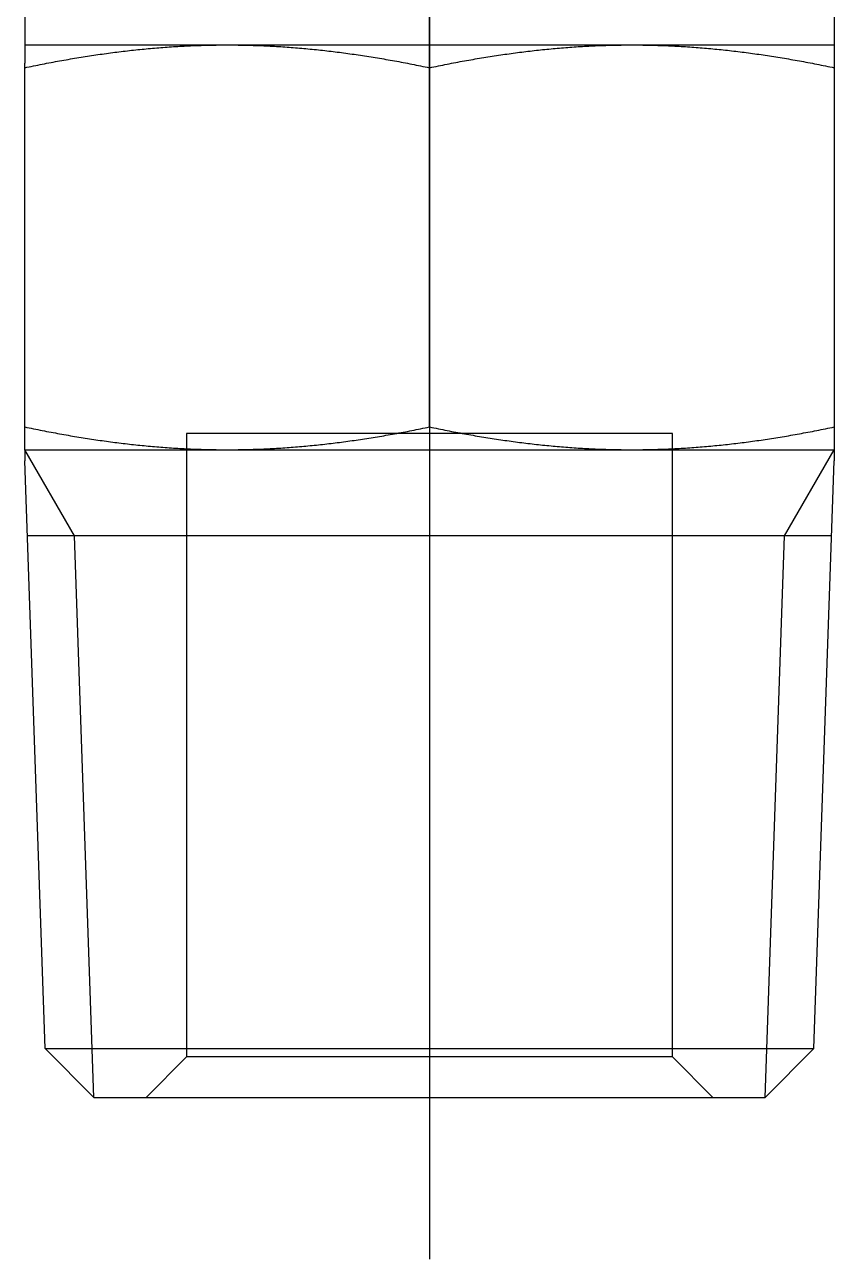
# Model space of a CAD drawing. Extents: x -10.3 to 61.2, y -18.9 to 29.1.
# Drawn here: x 46.68 to 56.68, y -2 to 13.25 of the extents above; entities that cross this region are included whole.
import ezdxf

# ---------------------------------------------------------------- set-up
doc = ezdxf.new("R2010")
doc.units = 0
doc.linetypes.add('CENTER', pattern=[50.8, 31.75, -6.35, 6.35, -6.35])
doc.linetypes.add('DASHED', pattern=[19.05, 12.7, -6.35])
doc.layers.get('0').update_dxf_attribs({"linetype": 'CONTINUOUS'})
doc.layers.add('CENTER', color=1, linetype='CENTER')

msp = doc.modelspace()

# ---------------------------------------------------------------- linework, layer by layer
at = {"color": 7, "linetype": 'CONTINUOUS'}
for p, q in [((46.676423, 14.5), (46.676423, 13)), ((56.676423, 14.5), (56.676423, 8)), ((46.676423, 13), (56.676423, 13)), ((46.676423, 13), (46.676423, 12.773064)), ((46.676423, 8), (46.676423, 12.773064)), ((51.676423, 8.281532), (51.676423, 12.718468)), ((46.676423, 8), (49.176423, 8)), ((46.676423, 8), (46.676423, 7.86453)), ((49.176423, 8), (54.176423, 8)), ((54.176423, 8), (56.676423, 8)), ((56.676423, 8), (56.676423, 7.86453)), ((46.930036, 0.602023), (46.676423, 7.86453)), ((56.422811, 0.602023), (56.676423, 7.86453)), ((56.644055, 6.937614), (46.708792, 6.937614)), ((46.930036, 0.602023), (56.422811, 0.602023)), ((46.930036, 0.602023), (47.532059, 0)), ((56.422811, 0.602023), (55.820788, 0)), ((47.532059, 0), (55.820788, 0))]:
    msp.add_line(p, q, dxfattribs=at)
at = {"color": 3, "linetype": 'DASHED'}
for p, q in [((48.676423, 8.2), (48.676423, 0.5)), ((54.676423, 8.2), (48.676423, 8.2)), ((54.676423, 0.5), (54.676423, 8.2)), ((48.676423, 0.5), (48.176423, 0)), ((54.676423, 0.5), (48.676423, 0.5)), ((55.176423, 0), (54.676423, 0.5))]:
    msp.add_line(p, q, dxfattribs=at)
at = {"color": 3, "linetype": 'CONTINUOUS'}
for p, q in [((47.289792, 6.937614), (46.676423, 8)), ((56.063055, 6.937614), (56.676423, 8)), ((47.532059, 0), (47.289792, 6.937614)), ((55.820788, 0), (56.063055, 6.937614))]:
    msp.add_line(p, q, dxfattribs=at)
at = {"color": 7}
for points in [[(46.6764, 12.7185, 0), (46.7038, 12.7242, 0), (46.7311, 12.7299, 0), (46.7584, 12.7355, 0), (46.7856, 12.741, 0), (46.8128, 12.7465, 0), (46.8399, 12.752, 0), (46.8669, 12.7573, 0), (46.8939, 12.7626, 0), (46.9209, 12.7679, 0), (46.9478, 12.7731, 0), (46.9746, 12.7782, 0), (47.0014, 12.7833, 0), (47.0282, 12.7883, 0), (47.0549, 12.7933, 0), (47.0816, 12.7982, 0), (47.1082, 12.8031, 0), (47.1348, 12.8079, 0), (47.1614, 12.8126, 0), (47.1879, 12.8173, 0), (47.2143, 12.8219, 0), (47.2408, 12.8264, 0), (47.2672, 12.831, 0), (47.2935, 12.8354, 0), (47.3199, 12.8398, 0), (47.3462, 12.8441, 0), (47.3724, 12.8484, 0), (47.3987, 12.8526, 0), (47.4249, 12.8568, 0), (47.4511, 12.8609, 0), (47.4772, 12.8649, 0), (47.5033, 12.8689, 0), (47.5294, 12.8728, 0), (47.5555, 12.8767, 0), (47.5816, 12.8805, 0), (47.6076, 12.8842, 0), (47.6336, 12.8879, 0), (47.6596, 12.8916, 0), (47.6856, 12.8952, 0), (47.7116, 12.8987, 0), (47.7375, 12.9022, 0), (47.7634, 12.9056, 0), (47.7894, 12.9089, 0), (47.8153, 12.9122, 0), (47.8412, 12.9154, 0), (47.867, 12.9186, 0), (47.8929, 12.9217, 0), (47.9188, 12.9248, 0), (47.9446, 12.9278, 0), (47.9705, 12.9307, 0), (47.9964, 12.9336, 0), (48.0222, 12.9365, 0), (48.0481, 12.9392, 0), (48.0739, 12.9419, 0), (48.0997, 12.9446, 0), (48.1256, 12.9472, 0), (48.1515, 12.9497, 0), (48.1773, 12.9522, 0), (48.2032, 12.9546, 0), (48.229, 12.957, 0), (48.2549, 12.9592, 0), (48.2808, 12.9615, 0), (48.3067, 12.9637, 0), (48.3326, 12.9658, 0), (48.3585, 12.9678, 0), (48.3845, 12.9698, 0), (48.4104, 12.9717, 0), (48.4364, 12.9736, 0), (48.4624, 12.9754, 0), (48.4884, 12.9772, 0), (48.5144, 12.9789, 0), (48.5405, 12.9805, 0), (48.5666, 12.982, 0), (48.5927, 12.9835, 0), (48.6188, 12.985, 0), (48.645, 12.9863, 0), (48.6712, 12.9877, 0), (48.6974, 12.9889, 0), (48.7236, 12.9901, 0), (48.7499, 12.9912, 0), (48.7762, 12.9922, 0), (48.8026, 12.9932, 0), (48.829, 12.9942, 0), (48.8554, 12.995, 0), (48.8819, 12.9958, 0), (48.9084, 12.9965, 0), (48.935, 12.9972, 0), (48.9616, 12.9978, 0), (48.9883, 12.9983, 0), (49.015, 12.9987, 0), (49.0418, 12.9991, 0), (49.0686, 12.9994, 0), (49.0955, 12.9997, 0), (49.1224, 12.9999, 0), (49.1494, 13, 0), (49.1764, 13, 0)], [(49.1764, 13, 0), (49.2035, 13, 0), (49.2305, 12.9999, 0), (49.2574, 12.9997, 0), (49.2843, 12.9994, 0), (49.3111, 12.9991, 0), (49.3378, 12.9987, 0), (49.3646, 12.9983, 0), (49.3912, 12.9978, 0), (49.4178, 12.9972, 0), (49.4444, 12.9965, 0), (49.4709, 12.9958, 0), (49.4974, 12.995, 0), (49.5238, 12.9942, 0), (49.5502, 12.9932, 0), (49.5766, 12.9922, 0), (49.6029, 12.9912, 0), (49.6292, 12.9901, 0), (49.6555, 12.9889, 0), (49.6817, 12.9877, 0), (49.7079, 12.9863, 0), (49.734, 12.985, 0), (49.7602, 12.9835, 0), (49.7863, 12.982, 0), (49.8124, 12.9805, 0), (49.8384, 12.9789, 0), (49.8644, 12.9772, 0), (49.8904, 12.9754, 0), (49.9164, 12.9736, 0), (49.9424, 12.9717, 0), (49.9684, 12.9698, 0), (49.9943, 12.9678, 0), (50.0202, 12.9658, 0), (50.0461, 12.9637, 0), (50.072, 12.9615, 0), (50.0979, 12.9592, 0), (50.1238, 12.957, 0), (50.1497, 12.9546, 0), (50.1755, 12.9522, 0), (50.2014, 12.9497, 0), (50.2272, 12.9472, 0), (50.2531, 12.9446, 0), (50.2789, 12.9419, 0), (50.3048, 12.9392, 0), (50.3306, 12.9365, 0), (50.3565, 12.9336, 0), (50.3823, 12.9307, 0), (50.4082, 12.9278, 0), (50.4341, 12.9248, 0), (50.4599, 12.9217, 0), (50.4858, 12.9186, 0), (50.5117, 12.9154, 0), (50.5376, 12.9122, 0), (50.5635, 12.9089, 0), (50.5894, 12.9056, 0), (50.6153, 12.9022, 0), (50.6413, 12.8987, 0), (50.6672, 12.8952, 0), (50.6932, 12.8916, 0), (50.7192, 12.8879, 0), (50.7452, 12.8842, 0), (50.7713, 12.8805, 0), (50.7973, 12.8767, 0), (50.8234, 12.8728, 0), (50.8495, 12.8689, 0), (50.8756, 12.8649, 0), (50.9018, 12.8609, 0), (50.928, 12.8568, 0), (50.9542, 12.8526, 0), (50.9804, 12.8484, 0), (51.0067, 12.8441, 0), (51.033, 12.8398, 0), (51.0593, 12.8354, 0), (51.0857, 12.831, 0), (51.1121, 12.8264, 0), (51.1385, 12.8219, 0), (51.165, 12.8173, 0), (51.1915, 12.8126, 0), (51.218, 12.8079, 0), (51.2446, 12.8031, 0), (51.2713, 12.7982, 0), (51.2979, 12.7933, 0), (51.3247, 12.7883, 0), (51.3514, 12.7833, 0), (51.3782, 12.7782, 0), (51.4051, 12.7731, 0), (51.432, 12.7679, 0), (51.4589, 12.7626, 0), (51.4859, 12.7573, 0), (51.513, 12.752, 0), (51.5401, 12.7465, 0), (51.5672, 12.741, 0), (51.5945, 12.7355, 0), (51.6217, 12.7299, 0), (51.649, 12.7242, 0), (51.6764, 12.7185, 0)], [(51.6764, 12.7185, 0), (51.7038, 12.7242, 0), (51.7311, 12.7299, 0), (51.7584, 12.7355, 0), (51.7856, 12.741, 0), (51.8128, 12.7465, 0), (51.8399, 12.752, 0), (51.8669, 12.7573, 0), (51.8939, 12.7626, 0), (51.9209, 12.7679, 0), (51.9478, 12.7731, 0), (51.9746, 12.7782, 0), (52.0014, 12.7833, 0), (52.0282, 12.7883, 0), (52.0549, 12.7933, 0), (52.0816, 12.7982, 0), (52.1082, 12.8031, 0), (52.1348, 12.8079, 0), (52.1614, 12.8126, 0), (52.1879, 12.8173, 0), (52.2143, 12.8219, 0), (52.2408, 12.8264, 0), (52.2672, 12.831, 0), (52.2935, 12.8354, 0), (52.3199, 12.8398, 0), (52.3462, 12.8441, 0), (52.3724, 12.8484, 0), (52.3987, 12.8526, 0), (52.4249, 12.8568, 0), (52.4511, 12.8609, 0), (52.4772, 12.8649, 0), (52.5033, 12.8689, 0), (52.5294, 12.8728, 0), (52.5555, 12.8767, 0), (52.5816, 12.8805, 0), (52.6076, 12.8842, 0), (52.6336, 12.8879, 0), (52.6596, 12.8916, 0), (52.6856, 12.8952, 0), (52.7116, 12.8987, 0), (52.7375, 12.9022, 0), (52.7634, 12.9056, 0), (52.7894, 12.9089, 0), (52.8153, 12.9122, 0), (52.8412, 12.9154, 0), (52.867, 12.9186, 0), (52.8929, 12.9217, 0), (52.9188, 12.9248, 0), (52.9446, 12.9278, 0), (52.9705, 12.9307, 0), (52.9964, 12.9336, 0), (53.0222, 12.9365, 0), (53.0481, 12.9392, 0), (53.0739, 12.9419, 0), (53.0997, 12.9446, 0), (53.1256, 12.9472, 0), (53.1515, 12.9497, 0), (53.1773, 12.9522, 0), (53.2032, 12.9546, 0), (53.229, 12.957, 0), (53.2549, 12.9592, 0), (53.2808, 12.9615, 0), (53.3067, 12.9637, 0), (53.3326, 12.9658, 0), (53.3585, 12.9678, 0), (53.3845, 12.9698, 0), (53.4104, 12.9717, 0), (53.4364, 12.9736, 0), (53.4624, 12.9754, 0), (53.4884, 12.9772, 0), (53.5144, 12.9789, 0), (53.5405, 12.9805, 0), (53.5666, 12.982, 0), (53.5927, 12.9835, 0), (53.6188, 12.985, 0), (53.645, 12.9863, 0), (53.6712, 12.9877, 0), (53.6974, 12.9889, 0), (53.7236, 12.9901, 0), (53.7499, 12.9912, 0), (53.7762, 12.9922, 0), (53.8026, 12.9932, 0), (53.829, 12.9942, 0), (53.8554, 12.995, 0), (53.8819, 12.9958, 0), (53.9084, 12.9965, 0), (53.935, 12.9972, 0), (53.9616, 12.9978, 0), (53.9883, 12.9983, 0), (54.015, 12.9987, 0), (54.0418, 12.9991, 0), (54.0686, 12.9994, 0), (54.0955, 12.9997, 0), (54.1224, 12.9999, 0), (54.1494, 13, 0), (54.1764, 13, 0)], [(54.1764, 13, 0), (54.2035, 13, 0), (54.2305, 12.9999, 0), (54.2574, 12.9997, 0), (54.2843, 12.9994, 0), (54.3111, 12.9991, 0), (54.3378, 12.9987, 0), (54.3646, 12.9983, 0), (54.3912, 12.9978, 0), (54.4178, 12.9972, 0), (54.4444, 12.9965, 0), (54.4709, 12.9958, 0), (54.4974, 12.995, 0), (54.5238, 12.9942, 0), (54.5502, 12.9932, 0), (54.5766, 12.9922, 0), (54.6029, 12.9912, 0), (54.6292, 12.9901, 0), (54.6555, 12.9889, 0), (54.6817, 12.9877, 0), (54.7079, 12.9863, 0), (54.734, 12.985, 0), (54.7602, 12.9835, 0), (54.7863, 12.982, 0), (54.8124, 12.9805, 0), (54.8384, 12.9789, 0), (54.8644, 12.9772, 0), (54.8904, 12.9754, 0), (54.9164, 12.9736, 0), (54.9424, 12.9717, 0), (54.9684, 12.9698, 0), (54.9943, 12.9678, 0), (55.0202, 12.9658, 0), (55.0461, 12.9637, 0), (55.072, 12.9615, 0), (55.0979, 12.9592, 0), (55.1238, 12.957, 0), (55.1497, 12.9546, 0), (55.1755, 12.9522, 0), (55.2014, 12.9497, 0), (55.2272, 12.9472, 0), (55.2531, 12.9446, 0), (55.2789, 12.9419, 0), (55.3048, 12.9392, 0), (55.3306, 12.9365, 0), (55.3565, 12.9336, 0), (55.3823, 12.9307, 0), (55.4082, 12.9278, 0), (55.4341, 12.9248, 0), (55.4599, 12.9217, 0), (55.4858, 12.9186, 0), (55.5117, 12.9154, 0), (55.5376, 12.9122, 0), (55.5635, 12.9089, 0), (55.5894, 12.9056, 0), (55.6153, 12.9022, 0), (55.6413, 12.8987, 0), (55.6672, 12.8952, 0), (55.6932, 12.8916, 0), (55.7192, 12.8879, 0), (55.7452, 12.8842, 0), (55.7713, 12.8805, 0), (55.7973, 12.8767, 0), (55.8234, 12.8728, 0), (55.8495, 12.8689, 0), (55.8756, 12.8649, 0), (55.9018, 12.8609, 0), (55.928, 12.8568, 0), (55.9542, 12.8526, 0), (55.9804, 12.8484, 0), (56.0067, 12.8441, 0), (56.033, 12.8398, 0), (56.0593, 12.8354, 0), (56.0857, 12.831, 0), (56.1121, 12.8264, 0), (56.1385, 12.8219, 0), (56.165, 12.8173, 0), (56.1915, 12.8126, 0), (56.218, 12.8079, 0), (56.2446, 12.8031, 0), (56.2713, 12.7982, 0), (56.2979, 12.7933, 0), (56.3247, 12.7883, 0), (56.3514, 12.7833, 0), (56.3782, 12.7782, 0), (56.4051, 12.7731, 0), (56.432, 12.7679, 0), (56.4589, 12.7626, 0), (56.4859, 12.7573, 0), (56.513, 12.752, 0), (56.5401, 12.7465, 0), (56.5672, 12.741, 0), (56.5945, 12.7355, 0), (56.6217, 12.7299, 0), (56.649, 12.7242, 0), (56.6764, 12.7185, 0)], [(46.6764, 8.28153, 0), (46.7038, 8.2758, 0), (46.7311, 8.27013, 0), (46.7584, 8.26452, 0), (46.7856, 8.25897, 0), (46.8128, 8.25348, 0), (46.8399, 8.24804, 0), (46.8669, 8.24267, 0), (46.8939, 8.23735, 0), (46.9209, 8.23209, 0), (46.9478, 8.2269, 0), (46.9746, 8.22176, 0), (47.0014, 8.21667, 0), (47.0282, 8.21165, 0), (47.0549, 8.20669, 0), (47.0816, 8.20178, 0), (47.1082, 8.19693, 0), (47.1348, 8.19214, 0), (47.1614, 8.1874, 0), (47.1879, 8.18273, 0), (47.2143, 8.17811, 0), (47.2408, 8.17355, 0), (47.2672, 8.16905, 0), (47.2935, 8.16461, 0), (47.3199, 8.16022, 0), (47.3462, 8.15589, 0), (47.3724, 8.15162, 0), (47.3987, 8.1474, 0), (47.4249, 8.14325, 0), (47.4511, 8.13915, 0), (47.4772, 8.1351, 0), (47.5033, 8.13112, 0), (47.5294, 8.12719, 0), (47.5555, 8.12332, 0), (47.5816, 8.11951, 0), (47.6076, 8.11576, 0), (47.6336, 8.11206, 0), (47.6596, 8.10842, 0), (47.6856, 8.10484, 0), (47.7116, 8.10131, 0), (47.7375, 8.09785, 0), (47.7634, 8.09444, 0), (47.7894, 8.09109, 0), (47.8153, 8.0878, 0), (47.8412, 8.08456, 0), (47.867, 8.08138, 0), (47.8929, 8.07826, 0), (47.9188, 8.0752, 0), (47.9446, 8.0722, 0), (47.9705, 8.06926, 0), (47.9964, 8.06637, 0), (48.0222, 8.06354, 0), (48.0481, 8.06077, 0), (48.0739, 8.05806, 0), (48.0997, 8.05541, 0), (48.1256, 8.05282, 0), (48.1515, 8.05029, 0), (48.1773, 8.04782, 0), (48.2032, 8.0454, 0), (48.229, 8.04305, 0), (48.2549, 8.04075, 0), (48.2808, 8.03852, 0), (48.3067, 8.03634, 0), (48.3326, 8.03423, 0), (48.3585, 8.03218, 0), (48.3845, 8.03019, 0), (48.4104, 8.02825, 0), (48.4364, 8.02638, 0), (48.4624, 8.02458, 0), (48.4884, 8.02283, 0), (48.5144, 8.02114, 0), (48.5405, 8.01952, 0), (48.5666, 8.01796, 0), (48.5927, 8.01646, 0), (48.6188, 8.01503, 0), (48.645, 8.01366, 0), (48.6712, 8.01235, 0), (48.6974, 8.0111, 0), (48.7236, 8.00992, 0), (48.7499, 8.00881, 0), (48.7762, 8.00776, 0), (48.8026, 8.00677, 0), (48.829, 8.00585, 0), (48.8554, 8.00499, 0), (48.8819, 8.0042, 0), (48.9084, 8.00348, 0), (48.935, 8.00283, 0), (48.9616, 8.00224, 0), (48.9883, 8.00172, 0), (49.015, 8.00126, 0), (49.0418, 8.00088, 0), (49.0686, 8.00056, 0), (49.0955, 8.00032, 0), (49.1224, 8.00014, 0), (49.1494, 8.00004, 0), (49.1764, 8, 0)], [(49.1764, 8, 0), (49.2035, 8.00004, 0), (49.2305, 8.00014, 0), (49.2574, 8.00032, 0), (49.2843, 8.00056, 0), (49.3111, 8.00088, 0), (49.3378, 8.00126, 0), (49.3646, 8.00172, 0), (49.3912, 8.00224, 0), (49.4178, 8.00283, 0), (49.4444, 8.00348, 0), (49.4709, 8.0042, 0), (49.4974, 8.00499, 0), (49.5238, 8.00585, 0), (49.5502, 8.00677, 0), (49.5766, 8.00776, 0), (49.6029, 8.00881, 0), (49.6292, 8.00992, 0), (49.6555, 8.0111, 0), (49.6817, 8.01235, 0), (49.7079, 8.01366, 0), (49.734, 8.01503, 0), (49.7602, 8.01646, 0), (49.7863, 8.01796, 0), (49.8124, 8.01952, 0), (49.8384, 8.02114, 0), (49.8644, 8.02283, 0), (49.8904, 8.02458, 0), (49.9164, 8.02638, 0), (49.9424, 8.02825, 0), (49.9684, 8.03019, 0), (49.9943, 8.03218, 0), (50.0202, 8.03423, 0), (50.0461, 8.03634, 0), (50.072, 8.03852, 0), (50.0979, 8.04075, 0), (50.1238, 8.04305, 0), (50.1497, 8.0454, 0), (50.1755, 8.04782, 0), (50.2014, 8.05029, 0), (50.2272, 8.05282, 0), (50.2531, 8.05541, 0), (50.2789, 8.05806, 0), (50.3048, 8.06077, 0), (50.3306, 8.06354, 0), (50.3565, 8.06637, 0), (50.3823, 8.06926, 0), (50.4082, 8.0722, 0), (50.4341, 8.0752, 0), (50.4599, 8.07826, 0), (50.4858, 8.08138, 0), (50.5117, 8.08456, 0), (50.5376, 8.0878, 0), (50.5635, 8.09109, 0), (50.5894, 8.09444, 0), (50.6153, 8.09785, 0), (50.6413, 8.10131, 0), (50.6672, 8.10484, 0), (50.6932, 8.10842, 0), (50.7192, 8.11206, 0), (50.7452, 8.11576, 0), (50.7713, 8.11951, 0), (50.7973, 8.12332, 0), (50.8234, 8.12719, 0), (50.8495, 8.13112, 0), (50.8756, 8.1351, 0), (50.9018, 8.13915, 0), (50.928, 8.14325, 0), (50.9542, 8.1474, 0), (50.9804, 8.15162, 0), (51.0067, 8.15589, 0), (51.033, 8.16022, 0), (51.0593, 8.16461, 0), (51.0857, 8.16905, 0), (51.1121, 8.17355, 0), (51.1385, 8.17811, 0), (51.165, 8.18273, 0), (51.1915, 8.1874, 0), (51.218, 8.19214, 0), (51.2446, 8.19693, 0), (51.2713, 8.20178, 0), (51.2979, 8.20669, 0), (51.3247, 8.21165, 0), (51.3514, 8.21667, 0), (51.3782, 8.22176, 0), (51.4051, 8.2269, 0), (51.432, 8.23209, 0), (51.4589, 8.23735, 0), (51.4859, 8.24267, 0), (51.513, 8.24804, 0), (51.5401, 8.25348, 0), (51.5672, 8.25897, 0), (51.5945, 8.26452, 0), (51.6217, 8.27013, 0), (51.649, 8.2758, 0), (51.6764, 8.28153, 0)], [(51.6764, 8.28153, 0), (51.7038, 8.2758, 0), (51.7311, 8.27013, 0), (51.7584, 8.26452, 0), (51.7856, 8.25897, 0), (51.8128, 8.25348, 0), (51.8399, 8.24804, 0), (51.8669, 8.24267, 0), (51.8939, 8.23735, 0), (51.9209, 8.23209, 0), (51.9478, 8.2269, 0), (51.9746, 8.22176, 0), (52.0014, 8.21667, 0), (52.0282, 8.21165, 0), (52.0549, 8.20669, 0), (52.0816, 8.20178, 0), (52.1082, 8.19693, 0), (52.1348, 8.19214, 0), (52.1614, 8.1874, 0), (52.1879, 8.18273, 0), (52.2143, 8.17811, 0), (52.2408, 8.17355, 0), (52.2672, 8.16905, 0), (52.2935, 8.16461, 0), (52.3199, 8.16022, 0), (52.3462, 8.15589, 0), (52.3724, 8.15162, 0), (52.3987, 8.1474, 0), (52.4249, 8.14325, 0), (52.4511, 8.13915, 0), (52.4772, 8.1351, 0), (52.5033, 8.13112, 0), (52.5294, 8.12719, 0), (52.5555, 8.12332, 0), (52.5816, 8.11951, 0), (52.6076, 8.11576, 0), (52.6336, 8.11206, 0), (52.6596, 8.10842, 0), (52.6856, 8.10484, 0), (52.7116, 8.10131, 0), (52.7375, 8.09785, 0), (52.7634, 8.09444, 0), (52.7894, 8.09109, 0), (52.8153, 8.0878, 0), (52.8412, 8.08456, 0), (52.867, 8.08138, 0), (52.8929, 8.07826, 0), (52.9188, 8.0752, 0), (52.9446, 8.0722, 0), (52.9705, 8.06926, 0), (52.9964, 8.06637, 0), (53.0222, 8.06354, 0), (53.0481, 8.06077, 0), (53.0739, 8.05806, 0), (53.0997, 8.05541, 0), (53.1256, 8.05282, 0), (53.1515, 8.05029, 0), (53.1773, 8.04782, 0), (53.2032, 8.0454, 0), (53.229, 8.04305, 0), (53.2549, 8.04075, 0), (53.2808, 8.03852, 0), (53.3067, 8.03634, 0), (53.3326, 8.03423, 0), (53.3585, 8.03218, 0), (53.3845, 8.03019, 0), (53.4104, 8.02825, 0), (53.4364, 8.02638, 0), (53.4624, 8.02458, 0), (53.4884, 8.02283, 0), (53.5144, 8.02114, 0), (53.5405, 8.01952, 0), (53.5666, 8.01796, 0), (53.5927, 8.01646, 0), (53.6188, 8.01503, 0), (53.645, 8.01366, 0), (53.6712, 8.01235, 0), (53.6974, 8.0111, 0), (53.7236, 8.00992, 0), (53.7499, 8.00881, 0), (53.7762, 8.00776, 0), (53.8026, 8.00677, 0), (53.829, 8.00585, 0), (53.8554, 8.00499, 0), (53.8819, 8.0042, 0), (53.9084, 8.00348, 0), (53.935, 8.00283, 0), (53.9616, 8.00224, 0), (53.9883, 8.00172, 0), (54.015, 8.00126, 0), (54.0418, 8.00088, 0), (54.0686, 8.00056, 0), (54.0955, 8.00032, 0), (54.1224, 8.00014, 0), (54.1494, 8.00004, 0), (54.1764, 8, 0)], [(54.1764, 8, 0), (54.2035, 8.00004, 0), (54.2305, 8.00014, 0), (54.2574, 8.00032, 0), (54.2843, 8.00056, 0), (54.3111, 8.00088, 0), (54.3378, 8.00126, 0), (54.3646, 8.00172, 0), (54.3912, 8.00224, 0), (54.4178, 8.00283, 0), (54.4444, 8.00348, 0), (54.4709, 8.0042, 0), (54.4974, 8.00499, 0), (54.5238, 8.00585, 0), (54.5502, 8.00677, 0), (54.5766, 8.00776, 0), (54.6029, 8.00881, 0), (54.6292, 8.00992, 0), (54.6555, 8.0111, 0), (54.6817, 8.01235, 0), (54.7079, 8.01366, 0), (54.734, 8.01503, 0), (54.7602, 8.01646, 0), (54.7863, 8.01796, 0), (54.8124, 8.01952, 0), (54.8384, 8.02114, 0), (54.8644, 8.02283, 0), (54.8904, 8.02458, 0), (54.9164, 8.02638, 0), (54.9424, 8.02825, 0), (54.9684, 8.03019, 0), (54.9943, 8.03218, 0), (55.0202, 8.03423, 0), (55.0461, 8.03634, 0), (55.072, 8.03852, 0), (55.0979, 8.04075, 0), (55.1238, 8.04305, 0), (55.1497, 8.0454, 0), (55.1755, 8.04782, 0), (55.2014, 8.05029, 0), (55.2272, 8.05282, 0), (55.2531, 8.05541, 0), (55.2789, 8.05806, 0), (55.3048, 8.06077, 0), (55.3306, 8.06354, 0), (55.3565, 8.06637, 0), (55.3823, 8.06926, 0), (55.4082, 8.0722, 0), (55.4341, 8.0752, 0), (55.4599, 8.07826, 0), (55.4858, 8.08138, 0), (55.5117, 8.08456, 0), (55.5376, 8.0878, 0), (55.5635, 8.09109, 0), (55.5894, 8.09444, 0), (55.6153, 8.09785, 0), (55.6413, 8.10131, 0), (55.6672, 8.10484, 0), (55.6932, 8.10842, 0), (55.7192, 8.11206, 0), (55.7452, 8.11576, 0), (55.7713, 8.11951, 0), (55.7973, 8.12332, 0), (55.8234, 8.12719, 0), (55.8495, 8.13112, 0), (55.8756, 8.1351, 0), (55.9018, 8.13915, 0), (55.928, 8.14325, 0), (55.9542, 8.1474, 0), (55.9804, 8.15162, 0), (56.0067, 8.15589, 0), (56.033, 8.16022, 0), (56.0593, 8.16461, 0), (56.0857, 8.16905, 0), (56.1121, 8.17355, 0), (56.1385, 8.17811, 0), (56.165, 8.18273, 0), (56.1915, 8.1874, 0), (56.218, 8.19214, 0), (56.2446, 8.19693, 0), (56.2713, 8.20178, 0), (56.2979, 8.20669, 0), (56.3247, 8.21165, 0), (56.3514, 8.21667, 0), (56.3782, 8.22176, 0), (56.4051, 8.2269, 0), (56.432, 8.23209, 0), (56.4589, 8.23735, 0), (56.4859, 8.24267, 0), (56.513, 8.24804, 0), (56.5401, 8.25348, 0), (56.5672, 8.25897, 0), (56.5945, 8.26452, 0), (56.6217, 8.27013, 0), (56.649, 8.2758, 0), (56.6764, 8.28153, 0)]]:
    msp.add_polyline3d(points, dxfattribs=at)
at = {"layer": 'CENTER', "color": 1, "linetype": 'CENTER'}
for p, q in [((51.676423, 29.1), (51.676423, -2)), ((51.676423, 11.833333), (51.676423, 20.229667))]:
    msp.add_line(p, q, dxfattribs=at)

doc.saveas('drawing.dxf')
